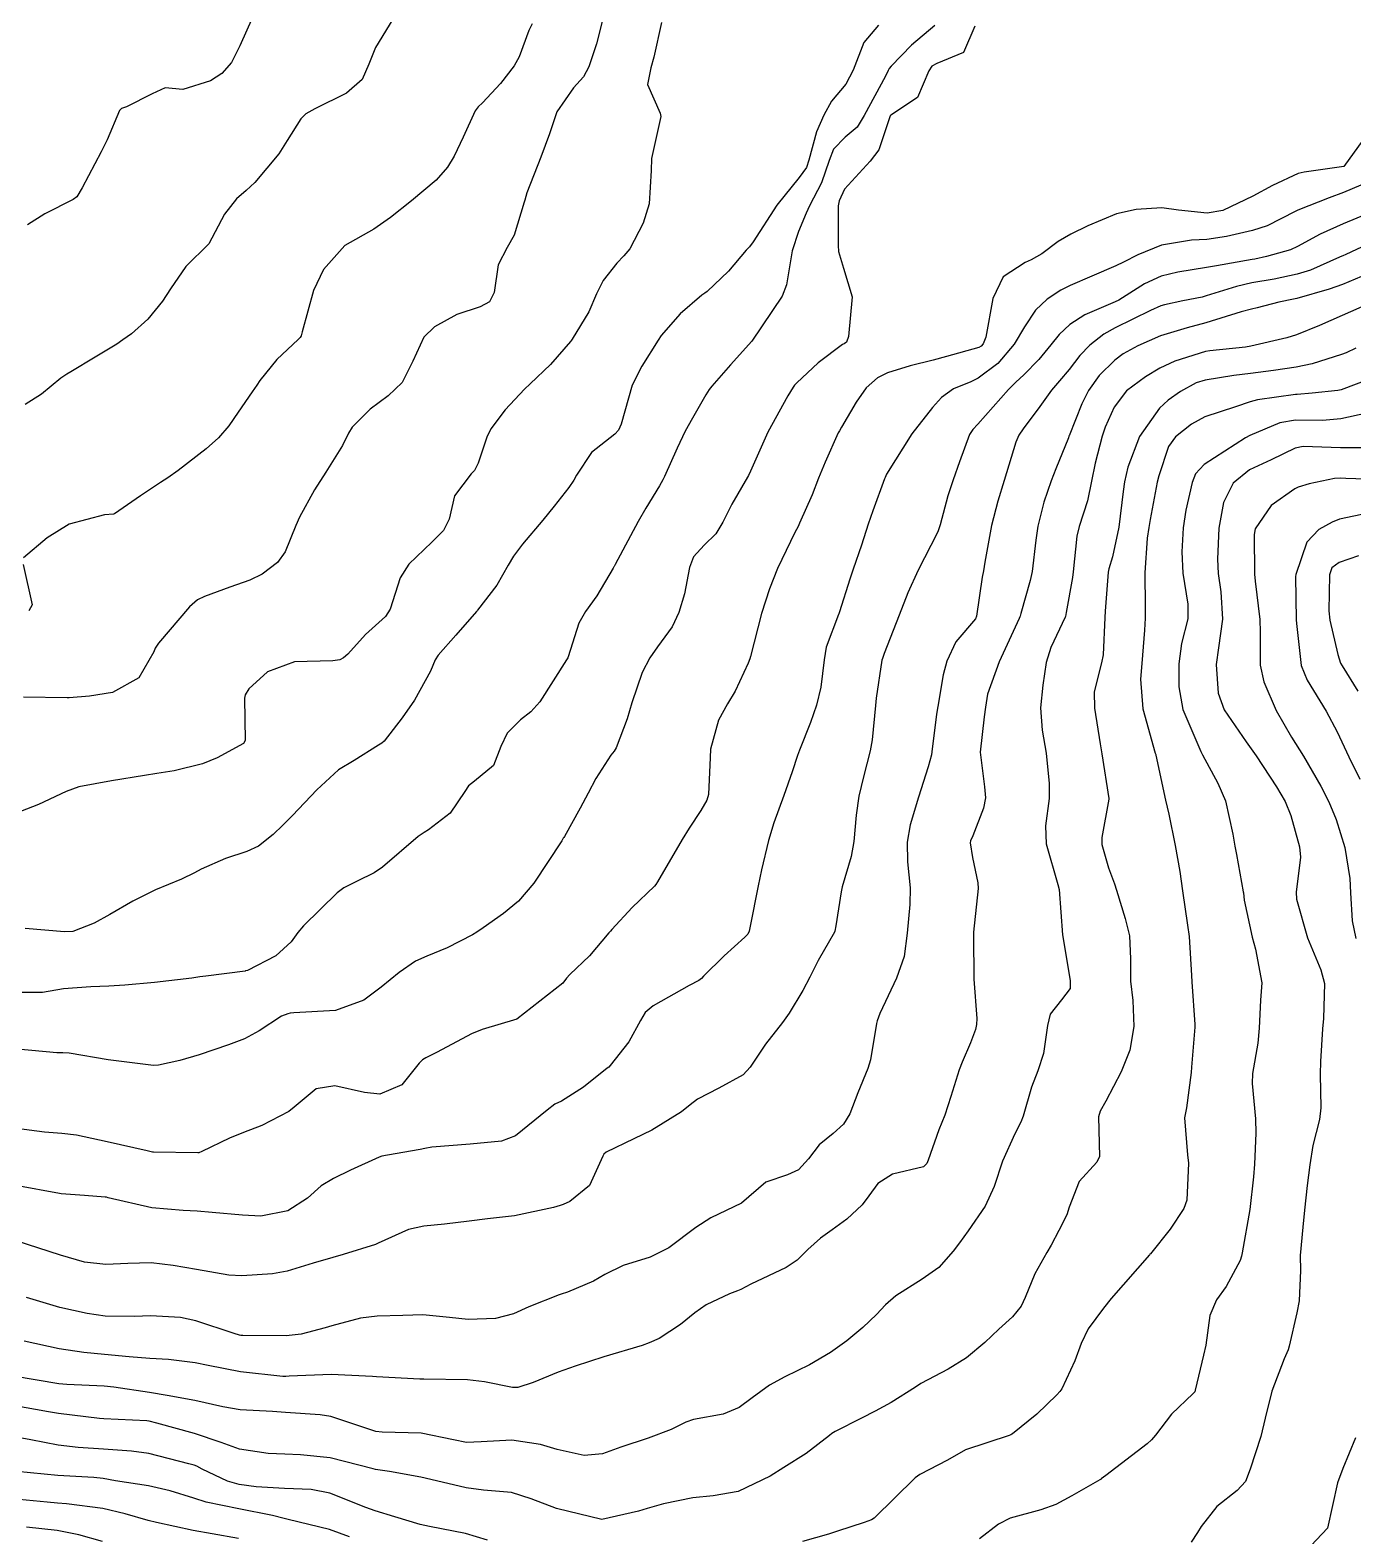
# Model space of a CAD drawing. Header units: metres. Extents: x 298520 to 308411, y 7433745 to 7450750.
# Drawn here: x 304610.4 to 304668.7, y 7439288.7 to 7439355 of the extents above; entities that cross this region are included whole.
import ezdxf

# ---------------------------------------------------------------- set-up
doc = ezdxf.new("R2010")
doc.units = ezdxf.units.M
doc.header["$LTSCALE"] = 10
doc.layers.add('Curvas de Nivel 1m', color=11, linetype='Continuous')
doc.layers.add('Curvas de Nivel 5m', color=15, linetype='Continuous')

msp = doc.modelspace()

# ---------------------------------------------------------------- linework, layer by layer
at = {"layer": 'Curvas de Nivel 1m', "flags": 128}
for points, elevation in [([(304626.393, 7439355.53), (304625.628, 7439354.284), (304625.327, 7439353.54), (304625.035, 7439352.864), (304624.35, 7439352.262), (304622.946, 7439351.571), (304622.555, 7439351.362), (304622.336, 7439351.138), (304621.735, 7439350.173), (304621.359, 7439349.59), (304620.3, 7439348.334), (304619.919, 7439347.982), (304619.502, 7439347.608), (304618.966, 7439346.933), (304618.273, 7439345.62), (304617.269, 7439344.623), (304616.587, 7439343.645), (304616.237, 7439343.098), (304615.583, 7439342.303), (304614.864, 7439341.664), (304614.49, 7439341.396), (304614.216, 7439341.211), (304613.266, 7439340.625), (304612.197, 7439339.991), (304612.017, 7439339.881), (304611.755, 7439339.704), (304610.903, 7439338.995), (304610.181, 7439338.547)], 753), ([(304620.209, 7439355.602), (304619.637, 7439354.345), (304619.271, 7439353.611), (304618.844, 7439353.129), (304618.355, 7439352.811), (304617.133, 7439352.421), (304616.351, 7439352.504), (304615.774, 7439352.23), (304614.648, 7439351.667), (304614.42, 7439351.591), (304614.34, 7439351.499), (304613.79, 7439350.207), (304613.527, 7439349.682), (304612.698, 7439348.095), (304612.454, 7439347.698), (304612.292, 7439347.575), (304611.054, 7439346.944), (304610.28, 7439346.468)], 754), ([(304652.043, 7439355.223), (304651.541, 7439354.063), (304650.368, 7439353.57), (304650.151, 7439353.457), (304650.02, 7439353.243), (304649.525, 7439352.075), (304648.343, 7439351.298), (304648.319, 7439351.26), (304647.818, 7439349.77), (304647.44, 7439349.273), (304646.3, 7439348.029), (304646.068, 7439347.519), (304646.021, 7439347.293), (304646.022, 7439345.546), (304646.038, 7439345.292), (304646.262, 7439344.554), (304646.641, 7439343.284), (304646.484, 7439341.545), (304646.385, 7439341.288), (304646.29, 7439341.221), (304646.221, 7439341.182), (304645.136, 7439340.374), (304644.196, 7439339.499), (304644.104, 7439339.401), (304644.039, 7439339.312), (304643.798, 7439338.924), (304642.923, 7439337.329), (304642.156, 7439335.613), (304642.076, 7439335.419), (304642.032, 7439335.341), (304641.332, 7439334.151), (304640.938, 7439333.352), (304640.625, 7439332.847), (304640.113, 7439332.341), (304639.647, 7439331.826), (304639.468, 7439331.366), (304639.249, 7439330.205), (304639.005, 7439329.371), (304638.697, 7439328.744), (304638.058, 7439327.87), (304637.716, 7439327.385), (304637.385, 7439326.729), (304636.922, 7439325.401), (304636.726, 7439324.699), (304636.235, 7439323.408), (304636.143, 7439323.267), (304636, 7439323.09), (304635.345, 7439322.061), (304635, 7439321.42), (304634.643, 7439320.753), (304633.954, 7439319.512), (304633.923, 7439319.46), (304633.905, 7439319.431), (304633.84, 7439319.32), (304632.606, 7439317.45), (304631.925, 7439316.651), (304631.274, 7439316.112), (304630.373, 7439315.475), (304630.096, 7439315.293), (304629.908, 7439315.18), (304628.787, 7439314.604), (304627.894, 7439314.239), (304627.388, 7439314.009), (304626.664, 7439313.518), (304625.876, 7439312.86), (304625.108, 7439312.3), (304623.866, 7439311.845), (304622.029, 7439311.742), (304621.864, 7439311.716), (304621.757, 7439311.688), (304621.484, 7439311.584), (304620.503, 7439310.947), (304619.853, 7439310.595), (304619.139, 7439310.318), (304617.846, 7439309.883), (304616.997, 7439309.633), (304616.063, 7439309.423), (304615.839, 7439309.421), (304613.843, 7439309.67), (304612.114, 7439309.965), (304611.846, 7439309.976), (304611.574, 7439309.975), (304609.847, 7439310.135)], 747), ([(304650.29, 7439355.241), (304649.254, 7439354.377), (304648.366, 7439353.461), (304648.276, 7439353.349), (304648.232, 7439353.262), (304648.104, 7439353.008), (304647.174, 7439351.278), (304646.855, 7439350.762), (304646.328, 7439350.321), (304645.818, 7439349.797), (304645.63, 7439349.297), (304645.291, 7439348.313), (304644.763, 7439347.305), (304644.614, 7439346.983), (304644.281, 7439346.167), (304644.002, 7439345.314), (304643.742, 7439343.826), (304643.557, 7439343.32), (304642.223, 7439341.34), (304641.27, 7439340.286), (304640.45, 7439339.357), (304640.338, 7439339.212), (304640.189, 7439338.976), (304639.597, 7439337.947), (304639.278, 7439337.369), (304638.92, 7439336.617), (304638.37, 7439335.378), (304638.298, 7439335.231), (304638.147, 7439334.954), (304637.545, 7439333.976), (304637.207, 7439333.394), (304636.19, 7439331.495), (304636.145, 7439331.409), (304636.128, 7439331.384), (304636.102, 7439331.331), (304635.381, 7439330.12), (304634.879, 7439329.422), (304634.588, 7439328.905), (304634.116, 7439327.429), (304634.098, 7439327.384), (304634.051, 7439327.287), (304632.867, 7439325.447), (304632.476, 7439325.004), (304632.021, 7439324.645), (304631.423, 7439324.055), (304631.157, 7439323.468), (304630.824, 7439322.642), (304629.987, 7439321.938), (304629.73, 7439321.738), (304629.563, 7439321.484), (304628.922, 7439320.537), (304627.957, 7439319.805), (304627.769, 7439319.69), (304627.512, 7439319.507), (304625.939, 7439318.156), (304625.573, 7439317.899), (304624.824, 7439317.541), (304624.233, 7439317.244), (304623.928, 7439317.017), (304622.45, 7439315.572), (304622.205, 7439315.279), (304621.902, 7439314.871), (304621.235, 7439314.245), (304619.984, 7439313.599), (304619.901, 7439313.582), (304619.883, 7439313.577), (304618.141, 7439313.357), (304617.88, 7439313.319), (304617.524, 7439313.27), (304615.877, 7439313.068), (304614.58, 7439312.959), (304613.875, 7439312.915), (304613.078, 7439312.885), (304611.874, 7439312.798), (304610.944, 7439312.637), (304609.872, 7439312.637)], 748), ([(304632.525, 7439355.324), (304632.386, 7439355.031), (304631.959, 7439353.874), (304631.743, 7439353.466), (304631.141, 7439352.686), (304630.347, 7439351.84), (304630.157, 7439351.67), (304630.021, 7439351.483), (304629.487, 7439350.327), (304629.095, 7439349.492), (304628.798, 7439349.006), (304628.302, 7439348.433), (304627.219, 7439347.516), (304626.286, 7439346.789), (304625.547, 7439346.271), (304624.273, 7439345.55), (304623.328, 7439344.493), (304622.898, 7439343.57), (304622.397, 7439341.75), (304622.345, 7439341.578), (304622.302, 7439341.498), (304622.22, 7439341.411), (304621.274, 7439340.522), (304620.533, 7439339.597), (304620.391, 7439339.398), (304620.188, 7439339.104), (304619.572, 7439338.213), (304619.156, 7439337.61), (304618.709, 7439337.073), (304618.163, 7439336.588), (304616.919, 7439335.639), (304616.476, 7439335.317), (304616.145, 7439335.101), (304615.272, 7439334.522), (304614.124, 7439333.733), (304614.079, 7439333.716), (304613.673, 7439333.677), (304612.119, 7439333.271), (304611.153, 7439332.669), (304610.104, 7439331.794)], 752), ([(304635.613, 7439355.418), (304635.364, 7439354.434), (304635.025, 7439353.423), (304634.802, 7439352.982), (304634.354, 7439352.496), (304633.625, 7439351.441), (304633.295, 7439350.479), (304632.914, 7439349.451), (304632.297, 7439347.871), (304632.208, 7439347.547), (304632.185, 7439347.461), (304631.741, 7439346.002), (304631.426, 7439345.468), (304631.038, 7439344.696), (304630.852, 7439343.474), (304630.646, 7439343.069), (304630.237, 7439342.848), (304629.216, 7439342.507), (304628.228, 7439341.966), (304627.756, 7439341.507), (304627.264, 7439340.458), (304626.802, 7439339.521), (304626.187, 7439338.927), (304625.386, 7439338.333), (304624.601, 7439337.546), (304624.435, 7439337.283), (304624.165, 7439336.738), (304623.437, 7439335.561), (304622.929, 7439334.781), (304622.273, 7439333.578), (304622.119, 7439333.21), (304621.645, 7439332.047), (304621.307, 7439331.588), (304620.627, 7439331.063), (304620.091, 7439330.8), (304619.202, 7439330.493), (304618.08, 7439330.087), (304617.772, 7439329.93), (304617.431, 7439329.63), (304616.057, 7439328.03), (304615.906, 7439327.8), (304615.85, 7439327.652), (304615.197, 7439326.503), (304614.035, 7439325.85), (304613.021, 7439325.685), (304612.117, 7439325.613), (304612.032, 7439325.612), (304610.107, 7439325.644)], 751), ([(304647.807, 7439355.269), (304647.156, 7439354.503), (304646.683, 7439353.285), (304646.357, 7439352.658), (304645.729, 7439351.917), (304645.395, 7439351.299), (304645.066, 7439350.568), (304644.73, 7439349.306), (304644.625, 7439348.992), (304644.305, 7439348.544), (304643.313, 7439347.325), (304642.277, 7439345.713), (304642.116, 7439345.5), (304641.974, 7439345.343), (304641.188, 7439344.422), (304640.245, 7439343.526), (304640.149, 7439343.456), (304640.019, 7439343.362), (304639.059, 7439342.547), (304638.225, 7439341.584), (304638.088, 7439341.382), (304637.369, 7439340.229), (304636.938, 7439339.399), (304636.454, 7439337.684), (304636.336, 7439337.408), (304636.171, 7439337.233), (304635.147, 7439336.436), (304634.484, 7439335.427), (304634.369, 7439335.208), (304634.145, 7439334.884), (304633.501, 7439334.071), (304632.999, 7439333.447), (304632.112, 7439332.387), (304631.704, 7439331.867), (304631.467, 7439331.466), (304630.973, 7439330.587), (304630.125, 7439329.479), (304630.101, 7439329.451), (304630.072, 7439329.418), (304629.167, 7439328.384), (304628.383, 7439327.497), (304628.257, 7439327.292), (304628.046, 7439326.794), (304627.351, 7439325.51), (304626.806, 7439324.733), (304626.006, 7439323.71), (304625.909, 7439323.627), (304625.757, 7439323.532), (304624.679, 7439322.861), (304623.992, 7439322.44), (304623.04, 7439321.564), (304621.971, 7439320.435), (304621.54, 7439320.011), (304621.12, 7439319.588), (304620.467, 7439319.083), (304619.952, 7439318.843), (304619.019, 7439318.537), (304617.94, 7439318.069), (304617.652, 7439317.91), (304617.069, 7439317.633), (304615.928, 7439317.16), (304614.922, 7439316.661), (304613.917, 7439316.062), (304613.218, 7439315.68), (304612.281, 7439315.321), (304611.907, 7439315.3), (304610.177, 7439315.449)], 749), ([(304669.156, 7439350.192), (304668.313, 7439349.03), (304666.571, 7439348.787), (304666.31, 7439348.718), (304665.174, 7439348.191), (304664.299, 7439347.726), (304662.982, 7439347.09), (304662.292, 7439346.974), (304661.024, 7439347.113), (304660.294, 7439347.208), (304659.154, 7439347.137), (304658.291, 7439346.946), (304657.025, 7439346.423), (304656.282, 7439346.051), (304655.721, 7439345.733), (304655.005, 7439345.183), (304654.537, 7439344.919), (304654.267, 7439344.799), (304653.298, 7439344.164), (304652.84, 7439343.211), (304652.529, 7439341.518), (304652.408, 7439341.217), (304652.325, 7439341.115), (304652.22, 7439341.053), (304650.795, 7439340.654), (304650.212, 7439340.503), (304649.204, 7439340.254), (304648.203, 7439339.942), (304647.755, 7439339.719), (304647.26, 7439339.279), (304646.822, 7439338.648), (304646.176, 7439337.552), (304646.077, 7439337.388), (304646.023, 7439337.291), (304645.448, 7439336.01), (304645.161, 7439335.3), (304644.875, 7439334.569), (304644.321, 7439333.308), (304644.257, 7439333.173), (304644.119, 7439332.905), (304643.346, 7439331.321), (304642.991, 7439330.425), (304642.646, 7439329.331), (304642.159, 7439327.443), (304642.13, 7439327.339), (304642.051, 7439327.146), (304641.479, 7439325.906), (304641.139, 7439325.349), (304640.74, 7439324.635), (304640.401, 7439323.356), (304640.374, 7439322.982), (304640.304, 7439321.357), (304640.232, 7439321.105), (304639.972, 7439320.655), (304639.457, 7439319.872), (304639.147, 7439319.372), (304638.06, 7439317.514), (304637.987, 7439317.389), (304637.932, 7439317.325), (304636.941, 7439316.381), (304636.051, 7439315.409), (304635.982, 7439315.339), (304635.911, 7439315.254), (304635.065, 7439314.249), (304634.19, 7439313.427), (304634.049, 7439313.261), (304633.879, 7439313.047), (304631.863, 7439311.46), (304630.331, 7439311.002), (304629.856, 7439310.812), (304628.348, 7439310.003), (304627.845, 7439309.747), (304627.69, 7439309.666), (304627.543, 7439309.513), (304626.783, 7439308.566), (304625.822, 7439308.148), (304625.138, 7439308.223), (304623.827, 7439308.522), (304623.006, 7439308.381), (304622.036, 7439307.577), (304621.811, 7439307.381), (304620.621, 7439306.776), (304619.801, 7439306.457), (304619.195, 7439306.21), (304617.974, 7439305.618), (304617.84, 7439305.572), (304617.792, 7439305.566), (304615.842, 7439305.6), (304615.792, 7439305.602), (304615.552, 7439305.652), (304613.797, 7439306.05), (304612.449, 7439306.34), (304611.8, 7439306.415), (304611.03, 7439306.478), (304609.802, 7439306.637)], 746), ([(304669.496, 7439347.012), (304668.288, 7439346.507), (304667.273, 7439346.05), (304666.277, 7439345.506), (304665.964, 7439345.365), (304664.9, 7439345.064), (304664.39, 7439344.95), (304664.271, 7439344.929), (304662.698, 7439344.662), (304662.265, 7439344.583), (304660.998, 7439344.376), (304660.259, 7439344.2), (304659.525, 7439343.86), (304658.396, 7439343.148), (304658.242, 7439343.072), (304656.903, 7439342.497), (304656.232, 7439342.064), (304655.766, 7439341.636), (304655.404, 7439341.178), (304654.871, 7439340.525), (304654.203, 7439339.853), (304653.862, 7439339.531), (304653.53, 7439339.2), (304652.178, 7439337.681), (304651.956, 7439337.441), (304651.818, 7439337.224), (304651.377, 7439336.012), (304651.095, 7439335.231), (304650.861, 7439334.514), (304650.518, 7439333.236), (304650.419, 7439332.938), (304650.114, 7439332.325), (304649.543, 7439331.248), (304649.095, 7439330.248), (304648.705, 7439329.261), (304648.056, 7439327.567), (304647.977, 7439327.347), (304647.955, 7439327.271), (304647.703, 7439325.607), (304647.668, 7439325.274), (304647.523, 7439323.762), (304647.431, 7439323.276), (304647.137, 7439322.133), (304646.928, 7439321.281), (304646.81, 7439320.442), (304646.716, 7439319.282), (304646.602, 7439318.628), (304646.203, 7439317.287), (304646.15, 7439317.069), (304645.916, 7439315.575), (304645.876, 7439315.328), (304645.859, 7439315.291), (304645.145, 7439314.047), (304644.77, 7439313.301), (304644.467, 7439312.714), (304643.867, 7439311.727), (304643.565, 7439311.314), (304642.821, 7439310.352), (304642.141, 7439309.335), (304641.83, 7439309.004), (304640.765, 7439308.415), (304639.821, 7439307.927), (304639.497, 7439307.685), (304639.111, 7439307.371), (304637.805, 7439306.563), (304637.014, 7439306.185), (304635.795, 7439305.594), (304635.694, 7439305.511), (304635.641, 7439305.412), (304635.063, 7439304.127), (304634.195, 7439303.426), (304633.896, 7439303.294), (304633.761, 7439303.239), (304633.475, 7439303.149), (304631.756, 7439302.786), (304630.565, 7439302.662), (304629.754, 7439302.556), (304628.674, 7439302.418), (304627.751, 7439302.331), (304627.085, 7439302.182), (304625.744, 7439301.589), (304625.708, 7439301.566), (304625.631, 7439301.531), (304624.203, 7439301.081), (304623.737, 7439300.959), (304622.871, 7439300.7), (304621.731, 7439300.346), (304621.077, 7439300.239), (304619.728, 7439300.151), (304619.156, 7439300.178), (304617.731, 7439300.421), (304616.699, 7439300.602), (304615.734, 7439300.712), (304614.702, 7439300.691), (304613.733, 7439300.64), (304612.803, 7439300.753), (304611.736, 7439301.055), (304609.776, 7439301.686)], 744), ([(304670.283, 7439346.04), (304668.407, 7439345.161), (304668.274, 7439345.1), (304668.226, 7439345.078), (304668.132, 7439345.031), (304666.84, 7439344.469), (304666.262, 7439344.292), (304665.243, 7439344.075), (304664.255, 7439343.901), (304663.583, 7439343.75), (304662.246, 7439343.331), (304662.065, 7439343.282), (304661.217, 7439343.11), (304660.416, 7439342.943), (304660.241, 7439342.89), (304659.796, 7439342.684), (304658.231, 7439341.926), (304657.732, 7439341.651), (304657.122, 7439341.161), (304656.683, 7439340.698), (304656.207, 7439340.093), (304655.784, 7439339.589), (304655.433, 7439339.178), (304654.912, 7439338.456), (304654.176, 7439337.471), (304653.989, 7439337.193), (304653.856, 7439336.881), (304653.335, 7439335.202), (304653.056, 7439334.289), (304652.779, 7439333.21), (304652.495, 7439331.602), (304652.424, 7439331.215), (304652.378, 7439330.937), (304652.122, 7439329.219), (304652.072, 7439329.105), (304651.205, 7439328.086), (304650.811, 7439327.232), (304650.655, 7439326.626), (304650.411, 7439325.236), (304650.363, 7439324.902), (304650.158, 7439323.238), (304650.136, 7439323.104), (304649.996, 7439322.583), (304649.561, 7439321.246), (304649.196, 7439320.02), (304649.07, 7439319.253), (304649.08, 7439318.389), (304649.196, 7439317.251), (304649.18, 7439316.506), (304649.064, 7439315.253), (304648.935, 7439314.217), (304648.589, 7439313.259), (304647.867, 7439311.701), (304647.748, 7439311.387), (304647.716, 7439311.271), (304647.45, 7439309.663), (304647.331, 7439309.275), (304646.886, 7439308.216), (304646.537, 7439307.283), (304646.258, 7439306.836), (304645.804, 7439306.413), (304645.182, 7439305.914), (304644.72, 7439305.301), (304644.269, 7439304.821), (304643.782, 7439304.6), (304642.829, 7439304.273), (304641.763, 7439303.34), (304640.41, 7439302.7), (304639.752, 7439302.279), (304638.557, 7439301.378), (304637.739, 7439300.971), (304636.538, 7439300.599), (304635.731, 7439300.201), (304635.232, 7439299.91), (304634.093, 7439299.426), (304633.816, 7439299.335), (304633.721, 7439299.305), (304632.388, 7439298.775), (304631.708, 7439298.471), (304630.909, 7439298.264), (304629.704, 7439298.216), (304628.883, 7439298.315), (304627.707, 7439298.427), (304626.834, 7439298.39), (304625.705, 7439298.362), (304624.968, 7439298.274), (304623.699, 7439297.934), (304623.402, 7439297.85), (304622.341, 7439297.57), (304621.692, 7439297.497), (304619.778, 7439297.513), (304619.692, 7439297.519), (304619.625, 7439297.534), (304619.387, 7439297.603), (304617.701, 7439298.158), (304617.023, 7439298.31), (304615.704, 7439298.383), (304615.004, 7439298.357), (304613.703, 7439298.371), (304612.907, 7439298.48), (304611.709, 7439298.749), (304610.236, 7439299.193)], 743), ([(304669.09, 7439344.188), (304668.255, 7439343.83), (304667.665, 7439343.623), (304666.246, 7439343.223), (304666.104, 7439343.193), (304665.455, 7439343.058), (304664.499, 7439342.808), (304664.24, 7439342.749), (304663.796, 7439342.634), (304662.233, 7439342.147), (304661.416, 7439341.923), (304660.227, 7439341.567), (304659.238, 7439341.135), (304658.59, 7439340.772), (304658.213, 7439340.5), (304657.53, 7439339.829), (304657.053, 7439339.161), (304656.771, 7439338.58), (304656.201, 7439337.17), (304656.196, 7439337.146), (304656.172, 7439337.081), (304655.617, 7439335.716), (304655.412, 7439335.177), (304655.085, 7439334.234), (304654.823, 7439333.183), (304654.734, 7439332.567), (304654.571, 7439331.185), (304654.49, 7439330.793), (304654.075, 7439329.331), (304654.041, 7439329.223), (304654.033, 7439329.191), (304653.996, 7439329.115), (304653.118, 7439327.204), (304652.611, 7439325.783), (304652.512, 7439325.213), (304652.458, 7439324.782), (304652.289, 7439323.216), (304652.468, 7439321.693), (304652.517, 7439321.212), (304652.436, 7439320.754), (304651.958, 7439319.534), (304651.857, 7439319.318), (304651.84, 7439319.221), (304651.947, 7439318.58), (304652.182, 7439317.463), (304652.194, 7439317.216), (304651.99, 7439315.295), (304651.986, 7439315.219), (304651.985, 7439315.146), (304651.997, 7439313.218), (304652.137, 7439311.487), (304652.128, 7439311.216), (304652.073, 7439311.004), (304651.851, 7439310.42), (304651.494, 7439309.568), (304651.359, 7439309.225), (304650.995, 7439308.054), (304650.721, 7439307.231), (304650.461, 7439306.578), (304649.986, 7439305.238), (304649.928, 7439305.101), (304649.788, 7439304.942), (304648.421, 7439304.623), (304647.777, 7439304.218), (304647.373, 7439303.67), (304647.075, 7439303.277), (304646.405, 7439302.635), (304645.752, 7439302.165), (304645.242, 7439301.801), (304644.69, 7439301.301), (304644.21, 7439300.833), (304643.735, 7439300.51), (304642.173, 7439299.779), (304641.725, 7439299.548), (304641.579, 7439299.487), (304641.234, 7439299.345), (304640.21, 7439298.861), (304639.71, 7439298.516), (304639.076, 7439297.996), (304638.134, 7439297.383), (304637.691, 7439297.185), (304637.375, 7439297.078), (304635.685, 7439296.578), (304634.422, 7439296.164), (304633.678, 7439295.902), (304632.581, 7439295.446), (304631.906, 7439295.22), (304631.669, 7439295.229), (304630.426, 7439295.472), (304629.674, 7439295.559), (304627.75, 7439295.585), (304627.674, 7439295.589), (304627.587, 7439295.597), (304625.675, 7439295.699), (304625.498, 7439295.709), (304623.675, 7439295.799), (304621.816, 7439295.72), (304621.674, 7439295.71), (304621.547, 7439295.708), (304619.676, 7439295.92), (304618.246, 7439296.189), (304617.68, 7439296.304), (304616.498, 7439296.455), (304615.682, 7439296.509), (304614.769, 7439296.573), (304613.683, 7439296.675), (304612.765, 7439296.765), (304611.685, 7439296.923), (304610.132, 7439297.272)], 742), ([(304669.479, 7439343.011), (304668.237, 7439342.461), (304667.246, 7439342.027), (304666.229, 7439341.622), (304665.799, 7439341.483), (304664.223, 7439341.11), (304663.986, 7439341.074), (304662.405, 7439340.913), (304662.22, 7439340.881), (304660.866, 7439340.46), (304660.208, 7439340.151), (304659.575, 7439339.757), (304658.737, 7439339.142), (304658.186, 7439338.423), (304657.787, 7439337.544), (304657.657, 7439337.155), (304657.359, 7439335.96), (304657.191, 7439335.16), (304657.009, 7439334.293), (304656.647, 7439333.165), (304656.541, 7439332.744), (304656.382, 7439331.167), (304656.351, 7439330.915), (304656.076, 7439329.373), (304656.041, 7439329.203), (304656.031, 7439329.17), (304655.402, 7439327.834), (304655.19, 7439327.179), (304655.05, 7439326.172), (304654.937, 7439325.181), (304655.01, 7439324.188), (304655.189, 7439323.178), (304655.321, 7439321.846), (304655.321, 7439321.177), (304655.168, 7439319.975), (304655.186, 7439319.178), (304655.712, 7439317.396), (304655.764, 7439317.172), (304655.913, 7439315.17), (304656.257, 7439313.166), (304656.244, 7439312.802), (304655.874, 7439312.311), (304655.368, 7439311.675), (304655.252, 7439311.176), (304655.074, 7439309.948), (304654.825, 7439309.18), (304654.547, 7439308.462), (304654.174, 7439307.186), (304654.077, 7439306.921), (304653.805, 7439306.396), (304653.275, 7439305.198), (304652.904, 7439304.075), (304652.5, 7439303.209), (304651.752, 7439302.135), (304651.366, 7439301.604), (304651.098, 7439301.226), (304650.463, 7439300.506), (304649.731, 7439300.001), (304648.558, 7439299.257), (304648.112, 7439298.87), (304647.711, 7439298.448), (304647.106, 7439297.871), (304646.401, 7439297.283), (304645.995, 7439296.982), (304645.688, 7439296.766), (304644.756, 7439296.225), (304643.677, 7439295.701), (304642.997, 7439295.32), (304642.23, 7439294.765), (304641.658, 7439294.343), (304640.955, 7439294.045), (304639.65, 7439293.809), (304639.312, 7439293.701), (304638.663, 7439293.375), (304637.639, 7439292.986), (304636.446, 7439292.591), (304635.632, 7439292.303), (304634.824, 7439292.225), (304633.633, 7439292.487), (304632.902, 7439292.707), (304631.637, 7439292.899), (304630.281, 7439292.829), (304629.636, 7439292.806), (304629.063, 7439292.914), (304627.64, 7439293.209), (304625.915, 7439293.252), (304625.641, 7439293.289), (304624.89, 7439293.538), (304623.649, 7439293.942), (304623.193, 7439294.014), (304621.651, 7439294.123), (304621.077, 7439294.161), (304619.653, 7439294.241), (304618.896, 7439294.37), (304617.658, 7439294.646), (304616.439, 7439294.865), (304615.663, 7439295.005), (304614.087, 7439295.245), (304613.667, 7439295.279), (304612.01, 7439295.353), (304611.668, 7439295.391), (304609.673, 7439295.72)], 741), ([(304669.521, 7439339.693), (304668.195, 7439339.197), (304668.058, 7439339.168), (304666.914, 7439339.043), (304666.26, 7439338.982), (304666.192, 7439338.979), (304664.512, 7439338.744), (304664.189, 7439338.658), (304663.542, 7439338.435), (304662.182, 7439338), (304661.605, 7439337.68), (304660.892, 7439337.113), (304660.589, 7439336.696), (304660.156, 7439335.403), (304660.088, 7439335.121), (304659.78, 7439333.473), (304659.719, 7439333.126), (304659.651, 7439332.66), (304659.548, 7439331.128), (304659.559, 7439329.65), (304659.56, 7439329.128), (304659.535, 7439328.595), (304659.414, 7439327.13), (304659.357, 7439326.441), (304659.455, 7439325.129), (304660.004, 7439323.176), (304660.025, 7439323.12), (304660.034, 7439323.088), (304660.461, 7439321.115), (304660.595, 7439320.492), (304660.881, 7439319.111), (304661.082, 7439317.968), (304661.207, 7439317.107), (304661.43, 7439315.592), (304661.494, 7439315.104), (304661.602, 7439313.388), (304661.618, 7439313.103), (304661.748, 7439311.217), (304661.751, 7439311.101), (304661.603, 7439309.336), (304661.586, 7439309.102), (304661.373, 7439307.549), (304661.289, 7439307.105), (304661.42, 7439305.48), (304661.462, 7439305.103), (304661.395, 7439303.478), (304661.263, 7439303.105), (304660.657, 7439302.208), (304659.786, 7439301.12), (304659.768, 7439301.094), (304659.742, 7439301.07), (304658.065, 7439299.145), (304657.717, 7439298.726), (304657.046, 7439297.814), (304656.729, 7439297.16), (304656.45, 7439296.397), (304655.877, 7439295.168), (304655.796, 7439295.044), (304655.669, 7439294.902), (304654.788, 7439294.047), (304653.712, 7439293.189), (304653.672, 7439293.161), (304653.642, 7439293.143), (304653.563, 7439293.112), (304651.635, 7439292.476), (304650.839, 7439292.019), (304649.624, 7439291.39), (304649.413, 7439291.243), (304647.605, 7439289.462), (304647.487, 7439289.388), (304647.171, 7439289.274), (304645.991, 7439288.892), (304645.595, 7439288.764), (304644.456, 7439288.435)], 739), ([(304669.336, 7439338.164), (304668.182, 7439337.913), (304667.382, 7439337.837), (304666.181, 7439337.85), (304665.495, 7439337.742), (304664.174, 7439337.174), (304663.978, 7439337.073), (304662.161, 7439335.908), (304661.775, 7439335.486), (304661.624, 7439335.105), (304661.354, 7439333.888), (304661.239, 7439333.109), (304661.177, 7439332.045), (304661.213, 7439331.109), (304661.438, 7439329.751), (304661.436, 7439329.106), (304661.157, 7439328.014), (304661.041, 7439327.11), (304661.044, 7439326.109), (304661.222, 7439325.108), (304662.005, 7439323.255), (304662.084, 7439323.099), (304662.761, 7439321.859), (304663.092, 7439321.083), (304663.429, 7439319.61), (304663.513, 7439319.077), (304663.579, 7439318.706), (304663.878, 7439317.071), (304663.888, 7439317.026), (304663.929, 7439316.702), (304664.269, 7439315.066), (304664.422, 7439314.548), (304664.696, 7439313.062), (304664.643, 7439312.294), (304664.581, 7439311.063), (304664.523, 7439310.393), (304664.288, 7439309.065), (304664.274, 7439308.62), (304664.417, 7439307.064), (304664.44, 7439306.43), (304664.379, 7439305.064), (304664.338, 7439304.511), (304664.172, 7439303.066), (304663.831, 7439301.165), (304663.818, 7439301.079), (304663.805, 7439301.016), (304663.739, 7439300.826), (304663.128, 7439299.68), (304662.697, 7439299.09), (304662.404, 7439298.395), (304662.228, 7439297.095), (304662.132, 7439296.652), (304661.767, 7439295.099), (304661.742, 7439295.029), (304661.671, 7439294.952), (304660.719, 7439294.047), (304660.011, 7439293.116), (304659.842, 7439292.917), (304659.639, 7439292.741), (304657.82, 7439291.342), (304657.623, 7439291.197), (304657.597, 7439291.176), (304657.553, 7439291.151), (304656.331, 7439290.448), (304655.612, 7439290.069), (304654.955, 7439289.831), (304653.606, 7439289.461), (304653.093, 7439289.198), (304652.252, 7439288.555)], 738), ([(304669.795, 7439336.631), (304668.169, 7439336.634), (304666.526, 7439336.69), (304666.169, 7439336.616), (304665.115, 7439336.109), (304664.159, 7439335.661), (304663.438, 7439335.081), (304663.004, 7439334.223), (304662.803, 7439333.09), (304662.743, 7439331.724), (304662.777, 7439331.09), (304662.893, 7439330.286), (304662.973, 7439329.086), (304662.786, 7439327.815), (304662.685, 7439327.091), (304662.773, 7439325.822), (304663.045, 7439325.085), (304664.012, 7439323.685), (304664.451, 7439323.066), (304665.351, 7439321.695), (304665.724, 7439321.053), (304665.974, 7439320.431), (304666.36, 7439319.046), (304666.399, 7439318.595), (304666.219, 7439317.047), (304666.236, 7439316.741), (304666.713, 7439315.042), (304667.3, 7439313.627), (304667.463, 7439313.034), (304667.418, 7439311.484), (304667.378, 7439311.035), (304667.289, 7439309.588), (304667.278, 7439309.036), (304667.309, 7439307.544), (304667.24, 7439307.036), (304666.945, 7439305.895), (304666.819, 7439305.04), (304666.7, 7439304.12), (304666.575, 7439303.042), (304666.507, 7439302.291), (304666.397, 7439301.043), (304666.399, 7439300.377), (304666.349, 7439299.044), (304666.238, 7439298.514), (304665.904, 7439297.048), (304665.856, 7439296.883), (304665.687, 7439296.494), (304665.136, 7439295.058), (304664.851, 7439293.866), (304664.653, 7439293.065), (304664.187, 7439291.63), (304663.977, 7439291.075), (304663.619, 7439290.683), (304662.722, 7439289.979), (304662.019, 7439289.096), (304661.864, 7439288.832), (304661.592, 7439288.402)], 737), ([(304670.155, 7439335.221), (304668.411, 7439335.282), (304668.156, 7439335.296), (304667.905, 7439335.283), (304666.793, 7439335.044), (304666.303, 7439334.896), (304666.15, 7439334.829), (304665.111, 7439334.088), (304664.414, 7439333.067), (304664.365, 7439332.823), (304664.377, 7439331.067), (304664.404, 7439330.762), (304664.609, 7439329.065), (304664.623, 7439328.509), (304664.632, 7439327.064), (304664.792, 7439326.316), (304665.329, 7439325.057), (304666.015, 7439323.879), (304666.54, 7439323.045), (304667.305, 7439321.721), (304667.651, 7439321.033), (304667.971, 7439320.257), (304668.36, 7439319.024), (304668.581, 7439317.662), (304668.614, 7439317.02), (304668.69, 7439315.788), (304668.845, 7439315.016)], 736), ([(304668.966, 7439331.872), (304668.108, 7439331.58), (304667.79, 7439331.349), (304667.681, 7439331.034), (304667.661, 7439329.452), (304667.704, 7439329.034), (304668.058, 7439327.531), (304668.173, 7439327.147), (304668.238, 7439327.027), (304668.934, 7439325.909)], 734), ([(304610.099, 7439331.492), (304610.489, 7439329.716), (304610.34, 7439329.447)], 752), ([(304630.568, 7439288.49), (304629.593, 7439288.788), (304628.004, 7439289.097), (304627.598, 7439289.191), (304626.474, 7439289.521), (304625.606, 7439289.79), (304625.2, 7439289.941), (304623.613, 7439290.567), (304622.786, 7439290.734), (304621.615, 7439290.773), (304620.369, 7439290.839), (304619.616, 7439290.947), (304619.101, 7439291.091), (304617.978, 7439291.625), (304617.748, 7439291.752), (304617.625, 7439291.796), (304617.393, 7439291.864), (304615.63, 7439292.311), (304614.864, 7439292.424), (304613.631, 7439292.505), (304612.521, 7439292.576), (304611.633, 7439292.686), (304610.437, 7439292.91), (304609.636, 7439293.063)], 739), ([(304668.826, 7439293.012), (304668.269, 7439291.66), (304668.035, 7439291.024), (304667.603, 7439289.03), (304666.624, 7439288.003)], 736), ([(304624.486, 7439288.644), (304623.594, 7439288.97), (304621.768, 7439289.41), (304621.601, 7439289.45), (304621.087, 7439289.585), (304619.606, 7439289.879), (304618.164, 7439290.177), (304617.61, 7439290.343), (304616.577, 7439290.677), (304615.615, 7439290.886), (304614.168, 7439291.114), (304613.618, 7439291.21), (304613.203, 7439291.261), (304611.619, 7439291.349), (304609.815, 7439291.524)], 738), ([(304619.587, 7439288.57), (304618.427, 7439288.781), (304617.592, 7439288.925), (304615.976, 7439289.268), (304615.599, 7439289.368), (304614.594, 7439289.66), (304613.605, 7439289.885), (304612.008, 7439290.095), (304611.607, 7439290.127), (304611.147, 7439290.165), (304609.609, 7439290.315)], 737), ([(304613.584, 7439288.438), (304612.543, 7439288.731), (304611.591, 7439288.928), (304610.233, 7439289.074)], 736)]:
    msp.add_lwpolyline(points, dxfattribs=dict(at, elevation=elevation))
at = {"layer": 'Curvas de Nivel 5m', "flags": 128}
for points, elevation in [([(304638.238, 7439355.382), (304637.903, 7439353.854), (304637.764, 7439353.389), (304637.619, 7439352.654), (304638.176, 7439351.383), (304638.2, 7439351.241), (304637.789, 7439349.388), (304637.778, 7439348.858), (304637.693, 7439347.389), (304637.425, 7439346.534), (304636.837, 7439345.402), (304636.58, 7439345.093), (304636.263, 7439344.78), (304635.656, 7439344.012), (304635.374, 7439343.419), (304635.031, 7439342.626), (304634.3, 7439341.429), (304634.269, 7439341.383), (304634.221, 7439341.316), (304633.34, 7439340.309), (304632.437, 7439339.456), (304632.191, 7439339.223), (304631.344, 7439338.305), (304630.715, 7439337.475), (304630.537, 7439337.109), (304630.158, 7439335.96), (304629.996, 7439335.64), (304629.84, 7439335.483), (304629.112, 7439334.517), (304628.871, 7439333.493), (304628.622, 7439332.991), (304628.113, 7439332.473), (304627.101, 7439331.515), (304626.707, 7439330.907), (304626.27, 7439329.527), (304626.07, 7439329.199), (304625.186, 7439328.414), (304624.409, 7439327.546), (304624.221, 7439327.379), (304624.05, 7439327.297), (304623.746, 7439327.251), (304622.049, 7439327.199), (304620.871, 7439326.766), (304620.037, 7439326.012), (304619.88, 7439325.756), (304619.851, 7439325.602), (304619.876, 7439323.73), (304619.8, 7439323.602), (304618.643, 7439322.967), (304617.994, 7439322.715), (304616.749, 7439322.397), (304615.989, 7439322.282), (304615.446, 7439322.197), (304613.986, 7439321.966), (304612.549, 7439321.692), (304611.981, 7439321.483), (304610.764, 7439320.923), (304609.972, 7439320.611)], 750), ([(304669.837, 7439348.536), (304668.301, 7439347.882), (304667.676, 7439347.659), (304666.294, 7439347.116), (304666.252, 7439347.092), (304666.173, 7439347.051), (304664.93, 7439346.42), (304664.284, 7439346.212), (304663.145, 7439345.951), (304662.28, 7439345.823), (304661.599, 7439345.787), (304660.277, 7439345.574), (304659.227, 7439345.136), (304658.599, 7439344.814), (304658.265, 7439344.652), (304657.213, 7439344.206), (304656.252, 7439343.792), (304655.841, 7439343.582), (304655.237, 7439343.18), (304654.716, 7439342.708), (304654.231, 7439341.973), (304653.78, 7439341.197), (304653.06, 7439340.358), (304652.2, 7439339.712), (304651.871, 7439339.551), (304651.107, 7439339.231), (304650.574, 7439338.851), (304650.185, 7439338.418), (304649.265, 7439337.254), (304648.155, 7439335.47), (304648.091, 7439335.333), (304648.068, 7439335.271), (304647.544, 7439333.864), (304647.346, 7439333.278), (304647.046, 7439332.349), (304646.685, 7439331.284), (304646.536, 7439330.846), (304646.075, 7439329.402), (304646.049, 7439329.315), (304646.035, 7439329.29), (304645.5, 7439327.854), (304645.399, 7439327.297), (304645.254, 7439326.084), (304645.071, 7439325.3), (304644.798, 7439324.526), (304644.324, 7439323.307), (304644.236, 7439323.072), (304643.993, 7439322.35), (304643.625, 7439321.315), (304643.181, 7439320.105), (304642.946, 7439319.325), (304642.649, 7439318.039), (304642.496, 7439317.332), (304642.14, 7439315.562), (304642.096, 7439315.337), (304642.041, 7439315.208), (304641.909, 7439315.073), (304640.992, 7439314.253), (304640.089, 7439313.358), (304639.993, 7439313.248), (304639.881, 7439313.161), (304639.451, 7439312.939), (304637.869, 7439312.045), (304637.51, 7439311.75), (304637.302, 7439311.396), (304636.8, 7439310.454), (304635.967, 7439309.409), (304635.906, 7439309.345), (304635.841, 7439309.293), (304634.793, 7439308.456), (304633.819, 7439307.847), (304633.536, 7439307.715), (304633.188, 7439307.439), (304631.802, 7439306.321), (304631.178, 7439306.087), (304629.798, 7439305.949), (304628.103, 7439305.812), (304627.795, 7439305.759), (304627.588, 7439305.719), (304626.49, 7439305.523), (304625.908, 7439305.412), (304625.791, 7439305.381), (304624.519, 7439304.806), (304623.776, 7439304.441), (304623.223, 7439304.107), (304622.622, 7439303.567), (304621.757, 7439303.004), (304620.571, 7439302.776), (304619.755, 7439302.818), (304618.427, 7439302.943), (304617.757, 7439303.001), (304617.152, 7439303.025), (304615.758, 7439303.143), (304613.846, 7439303.585), (304613.762, 7439303.605), (304613.703, 7439303.612), (304612.791, 7439303.685), (304611.764, 7439303.764), (304611.687, 7439303.778), (304609.769, 7439304.132)], 745), ([(304668.85, 7439341.021), (304668.419, 7439340.828), (304668.219, 7439340.747), (304666.921, 7439340.335), (304666.21, 7439340.193), (304665.218, 7439340.049), (304664.206, 7439339.917), (304663.461, 7439339.824), (304662.201, 7439339.623), (304661.808, 7439339.495), (304661.117, 7439339.111), (304660.569, 7439338.736), (304660.186, 7439338.386), (304659.302, 7439337.133), (304658.797, 7439335.778), (304658.649, 7439335.143), (304658.581, 7439334.709), (304658.39, 7439333.146), (304658.11, 7439331.83), (304657.959, 7439331.297), (304657.932, 7439331.152), (304657.79, 7439329.44), (304657.773, 7439329.153), (304657.701, 7439327.509), (304657.632, 7439327.154), (304657.312, 7439325.885), (304657.324, 7439325.157), (304657.578, 7439323.585), (304657.648, 7439323.154), (304657.958, 7439321.175), (304657.953, 7439321.15), (304657.646, 7439319.465), (304657.653, 7439319.153), (304657.943, 7439318.126), (304658.206, 7439317.417), (304658.293, 7439317.145), (304658.677, 7439315.896), (304658.868, 7439315.136), (304658.913, 7439314.119), (304658.918, 7439313.134), (304659.02, 7439312.279), (304659.065, 7439311.132), (304658.884, 7439310.097), (304658.496, 7439309.14), (304657.82, 7439307.846), (304657.57, 7439307.398), (304657.499, 7439307.153), (304657.548, 7439305.4), (304657.433, 7439305.154), (304656.641, 7439304.3), (304656.211, 7439303.166), (304656.097, 7439302.829), (304655.753, 7439302.141), (304655.418, 7439301.501), (304655.228, 7439301.175), (304654.687, 7439300.227), (304654.269, 7439299.185), (304654.097, 7439298.806), (304653.71, 7439298.339), (304653.105, 7439297.796), (304652.483, 7439297.208), (304651.686, 7439296.531), (304650.874, 7439296.035), (304649.674, 7439295.394), (304649.43, 7439295.244), (304648.357, 7439294.565), (304647.657, 7439294.18), (304647.052, 7439293.876), (304645.884, 7439293.288), (304645.738, 7439293.193), (304645.641, 7439293.111), (304644.618, 7439292.315), (304643.627, 7439291.696), (304643.024, 7439291.319), (304641.616, 7439290.64), (304640.518, 7439290.447), (304639.613, 7439290.357), (304638.324, 7439290.093), (304637.608, 7439289.891), (304637.226, 7439289.775), (304635.603, 7439289.41), (304633.608, 7439289.897), (304632.482, 7439290.318), (304631.614, 7439290.601), (304630.387, 7439290.7), (304629.616, 7439290.806), (304629.061, 7439290.932), (304627.621, 7439291.274), (304626.236, 7439291.524), (304625.624, 7439291.606), (304625.522, 7439291.633), (304623.629, 7439292.12), (304622.322, 7439292.261), (304621.63, 7439292.287), (304620.899, 7439292.319), (304619.632, 7439292.511), (304618.82, 7439292.797), (304617.639, 7439293.195), (304615.982, 7439293.647), (304615.644, 7439293.738), (304615.545, 7439293.75), (304613.646, 7439293.843), (304613.463, 7439293.855), (304611.649, 7439294.076), (304611.205, 7439294.149), (304609.654, 7439294.435)], 740), ([(304669.391, 7439333.755), (304668.13, 7439333.494), (304667.798, 7439333.363), (304667.218, 7439333.039), (304666.687, 7439332.474), (304666.2, 7439331.049), (304666.192, 7439330.958), (304666.221, 7439329.049), (304666.227, 7439328.892), (304666.437, 7439327.046), (304666.701, 7439326.389), (304667.535, 7439325.035), (304668.019, 7439324.116), (304668.531, 7439323.022), (304669.018, 7439322.04)], 735)]:
    msp.add_lwpolyline(points, dxfattribs=dict(at, elevation=elevation))

doc.saveas('drawing.dxf')
